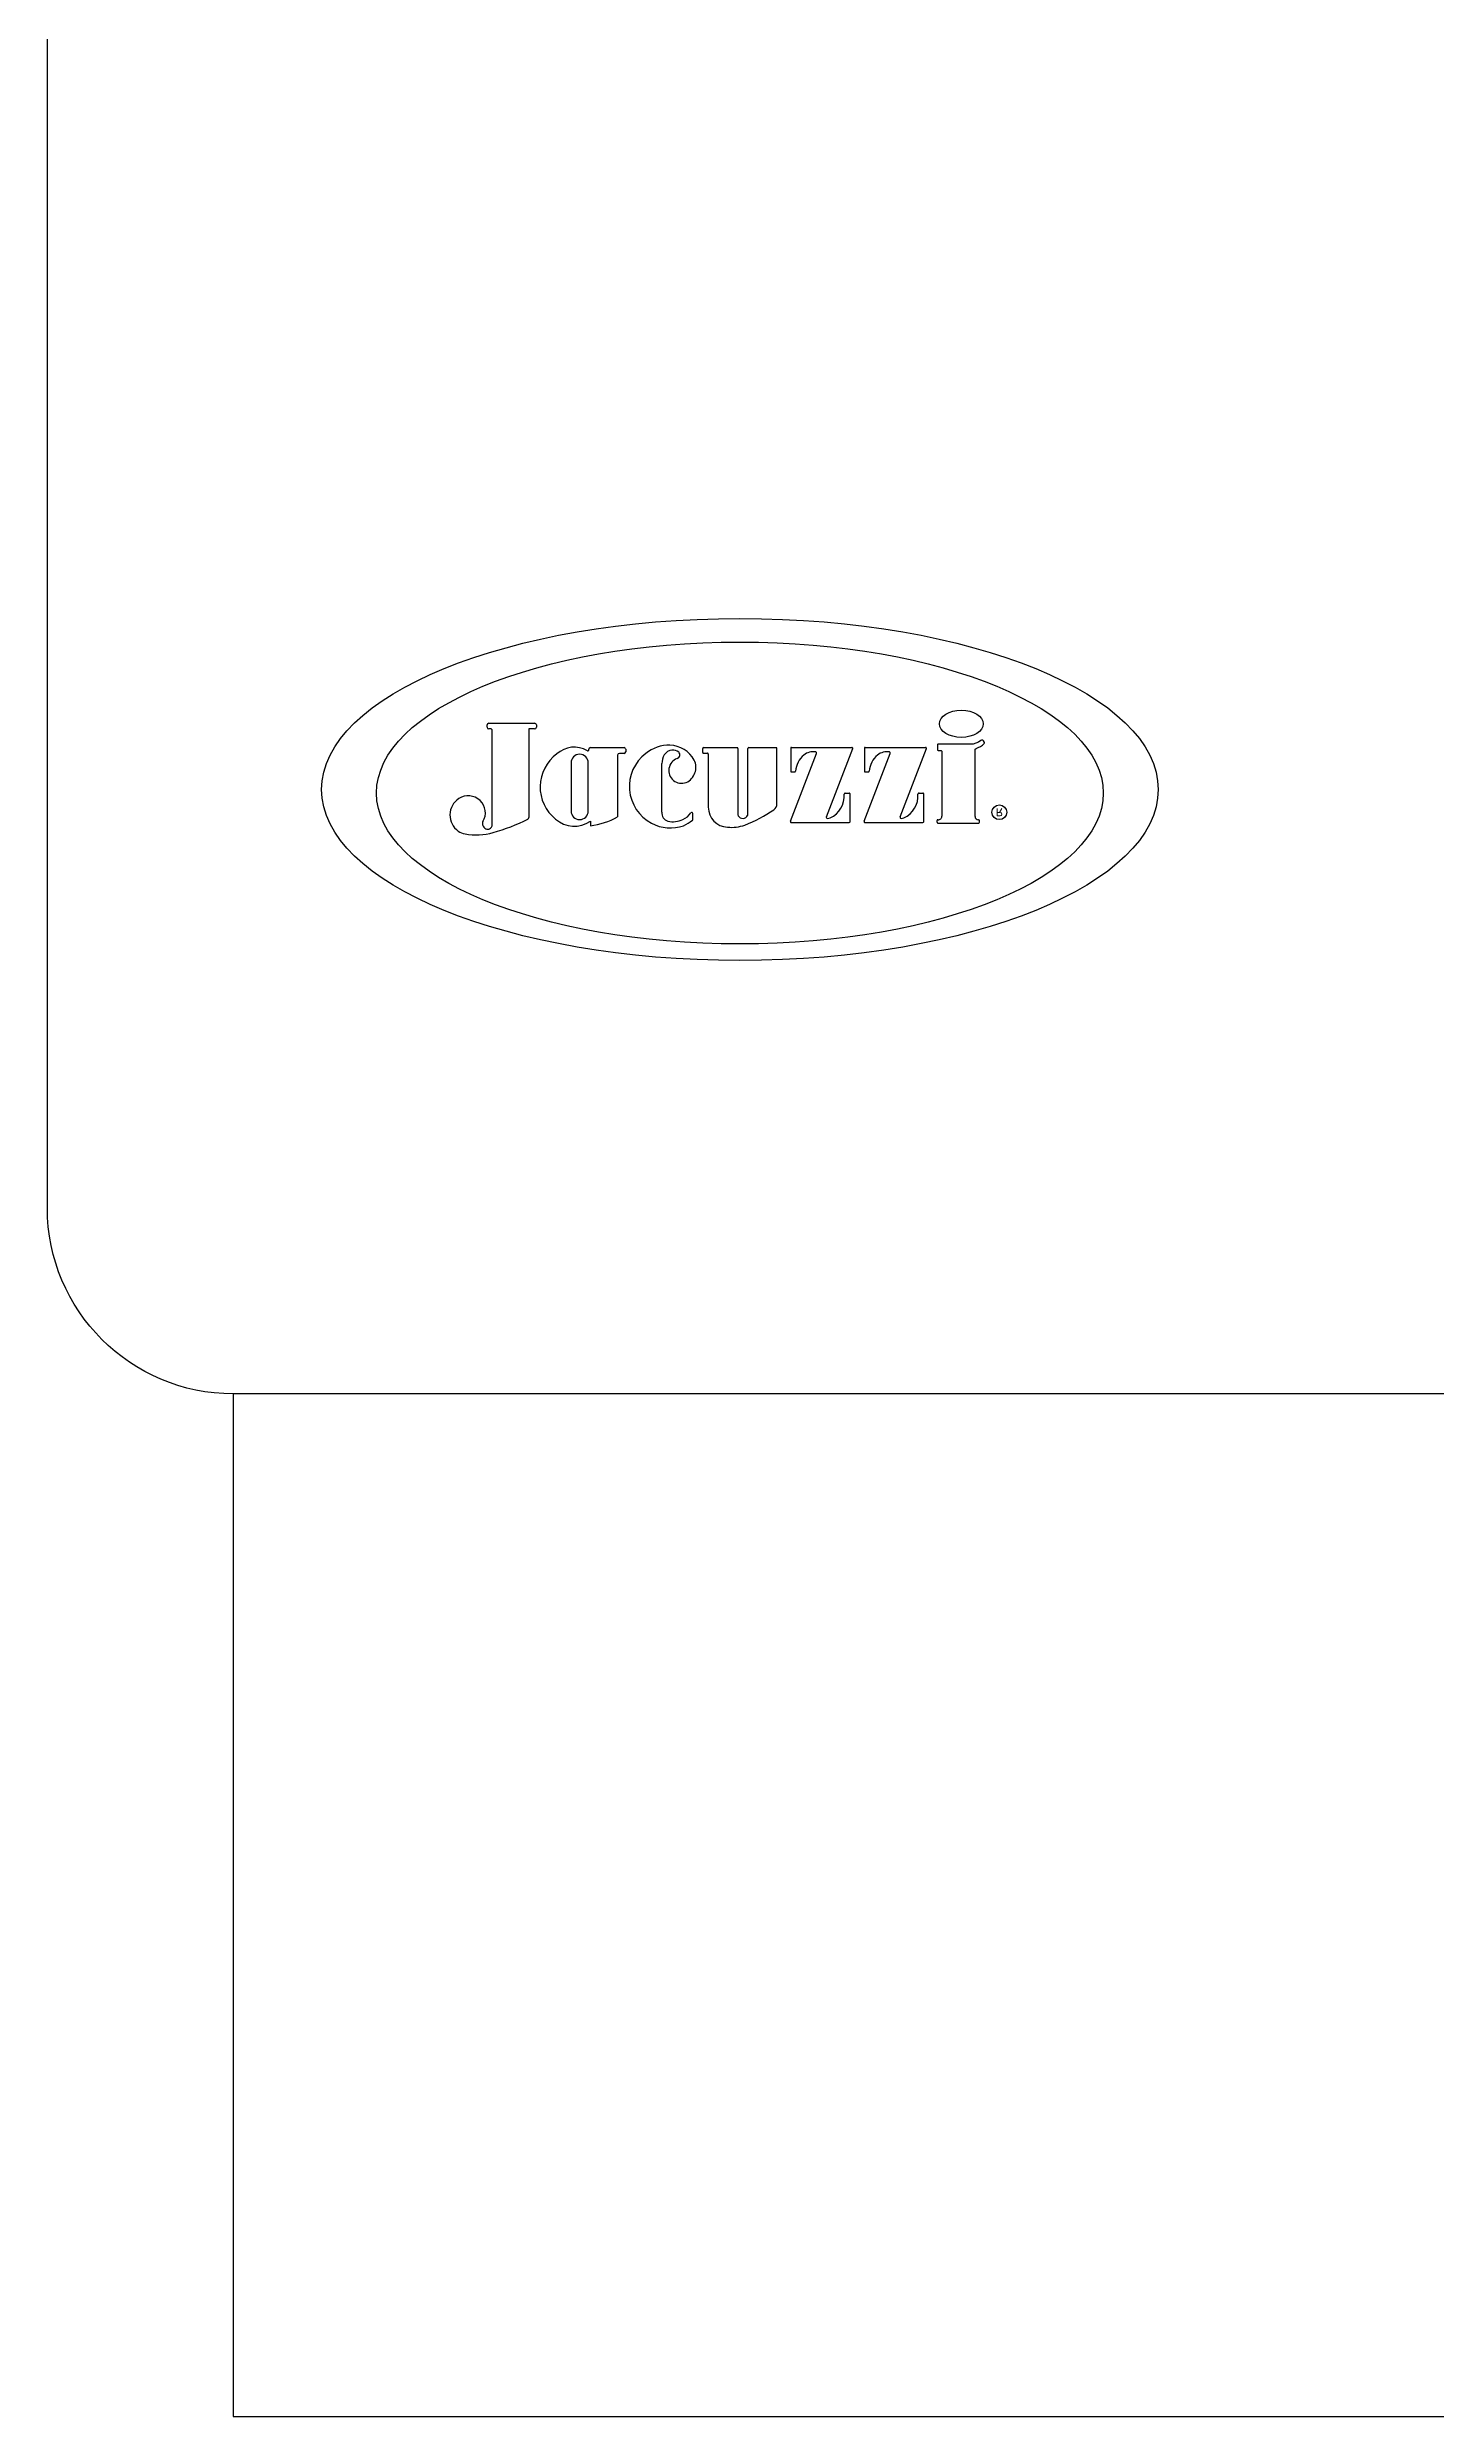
# Model space of a CAD drawing. Header units: millimetres. Extents: x -1273.34 to -1271.51, y 2239.52 to 2240.95.
# Drawn here: x -1273.338 to -1273.1886, y 2239.5234 to 2239.7783 of the extents above; entities that cross this region are included whole.
import ezdxf
from ezdxf.enums import TextEntityAlignment as Align

# ---------------------------------------------------------------- set-up
doc = ezdxf.new("R2010")
doc.units = ezdxf.units.MM
doc.layers.add('jacuzzi', color=1, linetype='Continuous')
doc.styles.add('ROMANS', font='romans', dxfattribs={"height": 4})

msp = doc.modelspace()

# ---------------------------------------------------------------- linework, layer by layer
at = {"layer": 'jacuzzi'}
for p, q in [((-1273.290681407348, 2239.705150996302), (-1273.290681407348, 2239.705388872795)), ((-1273.290498784703, 2239.705571495439), (-1273.285568074532, 2239.705571495439)), ((-1273.290305033716, 2239.704968373658), (-1273.290498784703, 2239.704968373658)), ((-1273.290122411072, 2239.694615476647), (-1273.290122411072, 2239.704785751014)), ((-1273.286202908999, 2239.704968373658), (-1273.286202908999, 2239.695419656356)), ((-1273.285568074532, 2239.704968373658), (-1273.286202908999, 2239.704968373658)), ((-1273.285385451888, 2239.705388872795), (-1273.285385451888, 2239.705150996302)), ((-1273.279750695687, 2239.702691284591), (-1273.279750695687, 2239.702764642884)), ((-1273.279568073043, 2239.702947265529), (-1273.275947116988, 2239.702947265529)), ((-1273.276637907614, 2239.702137389072), (-1273.276637907614, 2239.695517848851)), ((-1273.275947116988, 2239.702320011716), (-1273.27645528497, 2239.702320011716)), ((-1273.275764494344, 2239.702764642884), (-1273.275764494344, 2239.70250263436)), ((-1273.267490393416, 2239.702434484116), (-1273.267490393416, 2239.702855954206)), ((-1273.267399082094, 2239.702947265529), (-1273.263782959207, 2239.702947265529)), ((-1273.267399082094, 2239.702343172793), (-1273.266978405244, 2239.702343172793)), ((-1273.266887093922, 2239.702251861471), (-1273.266887093922, 2239.696538084671)), ((-1273.263691647885, 2239.702855954206), (-1273.263691647885, 2239.695710966193)), ((-1273.262633528588, 2239.695741983116), (-1273.262633528588, 2239.702855954206)), ((-1273.262542217266, 2239.702947265529), (-1273.259589853544, 2239.702947265529)), ((-1273.259498542222, 2239.696891730841), (-1273.259498542222, 2239.702855954206)), ((-1273.258049254002, 2239.695052895602), (-1273.255244988939, 2239.702331503872)), ((-1273.258024356193, 2239.702887796672), (-1273.258024356193, 2239.700420003476)), ((-1273.25793304487, 2239.702979107994), (-1273.251436356463, 2239.702979107994)), ((-1273.254186180947, 2239.695496506965), (-1273.251351150283, 2239.70285496887)), ((-1273.250118823448, 2239.695052895602), (-1273.247314558386, 2239.702331503872)), ((-1273.250093925639, 2239.702887796672), (-1273.250093925639, 2239.700420003476)), ((-1273.250002614317, 2239.702979107994), (-1273.243505925909, 2239.702979107994)), ((-1273.246255750393, 2239.695496506965), (-1273.24342071973, 2239.70285496887)), ((-1273.281655642241, 2239.701304969836), (-1273.281655642241, 2239.696139248794)), ((-1273.279804627637, 2239.696139248794), (-1273.279804627637, 2239.701304969836)), ((-1273.271877606771, 2239.696010349864), (-1273.271877606771, 2239.701228529809)), ((-1273.25793304487, 2239.700328692154), (-1273.257596511475, 2239.700328692154)), ((-1273.250002614317, 2239.700328692154), (-1273.249666080921, 2239.700328692154)), ((-1273.252144545281, 2239.698052654574), (-1273.251730146192, 2239.698052654574)), ((-1273.25163883487, 2239.694933755976), (-1273.25163883487, 2239.697961343252)), ((-1273.244214114727, 2239.698052654574), (-1273.243799715638, 2239.698052654574)), ((-1273.243708404317, 2239.694933755976), (-1273.243708404317, 2239.697961343252)), ((-1273.279571565027, 2239.695027294615), (-1273.279571565027, 2239.694554100071)), ((-1273.268552377993, 2239.695238172828), (-1273.268552377993, 2239.695867537419)), ((-1273.257943110965, 2239.694898253019), (-1273.251730146192, 2239.694898253019)), ((-1273.250012680411, 2239.694898253019), (-1273.243799715638, 2239.694898253019)), ((-1273.24227895252, 2239.694915153233), (-1273.24227895252, 2239.695108955557)), ((-1273.242187641198, 2239.69482384191), (-1273.237800218668, 2239.69482384191)), ((-1273.237708907346, 2239.694915153233), (-1273.237708907346, 2239.695096953815)), ((-1273.317988215824, 2239.633444371626), (-1273.317988215824, 2239.523444371753)), ((-1273.317988215824, 2239.523444371753), (-1272.717988215825, 2239.523444371499))]:
    msp.add_line(p, q, dxfattribs=at)
at = {"layer": 'jacuzzi', "color": 3}
msp.add_lwpolyline([(-1271.527988215825, 2239.633444371626), (-1273.317988215824, 2239.633444371626, -0.414213562373095), (-1273.337988215824, 2239.653444371626), (-1273.337988215824, 2240.813444371627, -0.414213562373095), (-1273.317988215824, 2240.833444371627), (-1271.527988215825, 2240.833444371627, -0.414213562373095), (-1271.507988215825, 2240.813444371627), (-1271.507988215825, 2239.653444371626, -0.414213562373095)], format="xyb", close=True, dxfattribs=at)
at = {"layer": 'jacuzzi'}
for points in [[(-1273.238663483291, 2239.703313957702), (-1273.242154217953, 2239.703313957702, 0.414213562373095), (-1273.242245529276, 2239.70322264638), (-1273.242245529276, 2239.702738626072, 0.4142135623730985), (-1273.242154217953, 2239.702647314749), (-1273.241851527244, 2239.702647314749, -0.414213562373095), (-1273.241760215922, 2239.702556003427), (-1273.241760215922, 2239.695561258097)], [(-1273.238194220065, 2239.695552603927), (-1273.238194220065, 2239.702682571839, -0.3094083360235544), (-1273.238077727357, 2239.702852800689, 0.09070134790707648), (-1273.237195766074, 2239.703395285758, 0.3650174520151335), (-1273.237179527957, 2239.70351180575), (-1273.237283980406, 2239.70367785115, 0.4518071014289207), (-1273.237554545288, 2239.703721673489, -0.1780066821811962), (-1273.238722661434, 2239.703313957702)]]:
    msp.add_lwpolyline(points, format="xyb", dxfattribs=at)
msp.add_circle((-1273.235576600657, 2239.695998339184), 0.0007946180292526752, dxfattribs=at)
for centre, radius, start, end in [((-1272.845295908132, 2240.088444371627), 0.3988461538461301, 180, 263.6403397592692), ((-1273.290498784703, 2239.705388872795), 0.0001826226441872468, 90.00000000000001, 180), ((-1273.290498784703, 2239.705150996302), 0.0001826226441872403, 180, 270), ((-1273.290305033716, 2239.704785751014), 0.0001826226441872403, 0, 90.00000000000001), ((-1273.285568074532, 2239.705388872795), 0.0001826226441872403, 0, 90.00000000000001), ((-1273.285568074532, 2239.705150996302), 0.0001826226441872468, 270, 0), ((-1273.280570933986, 2239.698717140866), 0.004407590457415491, 126.3033049323764, 231.4856399093941), ((-1273.281299922921, 2239.700200742147), 0.002795535711650535, 59.92306242599891, 132.2760927106454), ((-1273.280730134939, 2239.701304969836), 0.0009255073020703452, 0, 180), ((-1273.279842007009, 2239.702691284591), 9.131132209360895e-05, 231.4553082847461, 0), ((-1273.279568073043, 2239.702764642884), 0.0001826226441872403, 90.00000000000001, 180), ((-1273.27645528497, 2239.702137389072), 0.0001826226441872397, 90.00000000000001, 180), ((-1273.275947116988, 2239.702764642884), 0.0001826226441872397, 0, 90.00000000000001), ((-1273.275947116988, 2239.70250263436), 0.0001826226441872397, 270, 0), ((-1273.270919358559, 2239.698767253542), 0.004458128184621197, 127.1313435263216, 242.2671173083831), ((-1273.271107615746, 2239.699225509982), 0.003981152496582117, 88.59961827499822, 128.9527124895827), ((-1273.269911318532, 2239.701194634381), 0.001966580366760569, 150.4372877183946, 179.0124171279867), ((-1273.270649979034, 2239.701539571894), 0.001155693633361415, 97.11199125495064, 147.2426257202248), ((-1273.271148114278, 2239.700047135736), 0.003161342101932735, 29.52719523862167, 87.50186002131298), ((-1273.270685356892, 2239.701717193479), 0.0009751467483122479, 50.7809822832757, 96.3414126863618), ((-1273.270369425506, 2239.702181461926), 0.0004185558594907288, 289.0295258819195, 44.08726038669548), ((-1273.267399082094, 2239.702855954206), 9.131132209361986e-05, 90.00000000000001, 180), ((-1273.267399082094, 2239.702434484116), 9.131132209361986e-05, 180, 270), ((-1273.266978405244, 2239.702251861471), 9.131132209361986e-05, 0, 90.00000000000001), ((-1273.263782959207, 2239.702855954206), 9.131132209361986e-05, 0, 90.00000000000001), ((-1273.262542217266, 2239.702855954206), 9.131132209361986e-05, 90.00000000000001, 180), ((-1273.259589853544, 2239.702855954206), 9.131132209361986e-05, 0, 90.00000000000001), ((-1273.25793304487, 2239.702887796672), 9.131132209361986e-05, 90.00000000000001, 180), ((-1273.254950254235, 2239.700191223449), 0.002564817003398829, 130.1573304622261, 175.0588259817406), ((-1273.255599890186, 2239.70091135368), 0.001595818341346111, 80.33744697446298, 129.004828357803), ((-1273.255351131976, 2239.70237239812), 0.0001137483352589602, 338.9295783944661, 80.33744697446298), ((-1273.251436356463, 2239.702887796672), 9.131132209361986e-05, 338.9295783944661, 90.00000000000001), ((-1273.250002614317, 2239.702887796672), 9.131132209361986e-05, 90.00000000000001, 180), ((-1273.247019823681, 2239.700191223449), 0.002564817003398829, 130.1573304622261, 175.0588259817406), ((-1273.247669459632, 2239.70091135368), 0.001595818341346111, 80.33744697446298, 129.004828357803), ((-1273.247420701422, 2239.70237239812), 0.0001137483352589602, 338.9295783944661, 80.33744697446298), ((-1273.243505925909, 2239.702887796672), 9.131132209361986e-05, 338.9295783944661, 90.00000000000001), ((-1273.269754400466, 2239.700490925065), 0.001380457022709683, 110.2833129728707, 290.7342983845812), ((-1273.27000279969, 2239.700825353315), 0.001784805878551469, 294.3935766283087, 25.90717904882725), ((-1273.25793304487, 2239.700420003476), 9.131132209361986e-05, 180, 270), ((-1273.257596511475, 2239.700420003476), 9.131132209361986e-05, 270, 355.0588259817407), ((-1273.250002614317, 2239.700420003476), 9.131132209361986e-05, 180, 270), ((-1273.249666080921, 2239.700420003476), 9.131132209361986e-05, 270, 355.0588259817407), ((-1273.292571175721, 2239.695695923944), 0.002112440750221787, 122.9803058288252, 234.8088523690211), ((-1273.292711182217, 2239.695926877375), 0.001842509620443119, 329.3881891568793, 123.2376042202746), ((-1273.260229032798, 2239.696891730841), 0.0007304905767491331, 302.1693257202523, 0), ((-1273.254870761251, 2239.697758920137), 0.002618402559332066, 294.8275345767664, 3.777213621346788), ((-1273.252144545281, 2239.697938906239), 0.0001137483352589602, 90.00000000000001, 183.7772136213468), ((-1273.251730146192, 2239.697961343252), 9.131132209361986e-05, 0, 90.00000000000001), ((-1273.246940330697, 2239.697758920137), 0.002618402559332066, 294.8275345767664, 3.777213621346788), ((-1273.244214114727, 2239.697938906239), 0.0001137483352589602, 90.00000000000001, 183.7772136213468), ((-1273.243799715638, 2239.697961343252), 9.131132209361986e-05, 0, 90.00000000000001), ((-1273.290733865987, 2239.69475694559), 0.000454993341035841, 149.3881891568793, 195.7751636829308), ((-1273.290532982559, 2239.694813695831), 0.0006637389789262608, 195.7751636829308, 246.1282521317103), ((-1273.290617459983, 2239.694622807627), 0.000454993341035841, 246.1282521317103, 297.2029294573383), ((-1273.290686217432, 2239.694756578329), 0.0006054000811997331, 297.2029294573383, 316.5289303872455), ((-1273.290682456053, 2239.694702733907), 0.0005668017380958285, 320.219941858749, 351.1442863545456), ((-1273.295495989958, 2239.713434550085), 0.02037005463747542, 285.5604312047969, 296.8444473027471), ((-1273.286385531643, 2239.695419656356), 0.0001826226441872792, 298.8231538564934, 0), ((-1273.281288797273, 2239.697551230834), 0.003052726751960301, 228.3998639982972, 304.2305336447403), ((-1273.280730134939, 2239.696139248794), 0.0009255073020703452, 180, 0), ((-1273.280391372289, 2239.70199650889), 0.007487424988978063, 276.2859872048705, 300.0862084994054), ((-1273.270968387176, 2239.698580349326), 0.004270101185213952, 241.6823638117092, 289.3432640437318), ((-1273.27095579856, 2239.695914348079), 0.0009267937851419142, 174.0543607981791, 252.5388805213087), ((-1273.270707438893, 2239.697635818786), 0.002658211280149775, 258.5771955005064, 294.2196671115768), ((-1273.270553864253, 2239.697196310705), 0.002194756140795315, 295.2703570518366, 324.8583959681552), ((-1273.271528639602, 2239.698785293509), 0.004671822420891577, 295.0030799199102, 308.9089468955362), ((-1273.268666126329, 2239.695867537419), 0.0001137483352589602, 0, 144.8583959681552), ((-1273.268666126329, 2239.695238172828), 0.0001137483352589619, 309.1311632644944, 0), ((-1273.264744603914, 2239.696538084671), 0.002142490008147861, 180, 267.9232434362859), ((-1273.264387481916, 2239.698585216497), 0.004210719616554341, 264.0735751929293, 289.8501266577087), ((-1273.263509025241, 2239.695710966193), 0.0001826226441898944, 180, 210.8626431609074), ((-1273.263170938499, 2239.695913007662), 0.0005764797247694379, 210.8626431609074, 334.2636945778406), ((-1273.267918111346, 2239.707776402199), 0.01405608752227512, 290.6649347208225, 305.0785019964434), ((-1273.262816151233, 2239.695741983116), 0.0001826226441880526, 334.2636945851282, 0), ((-1273.257943110965, 2239.695012001355), 0.0001137483352589602, 158.9295783944661, 270), ((-1273.25408003791, 2239.695455612717), 0.0001137483352589602, 158.9295783944661, 274.0743202716454), ((-1273.254244831138, 2239.697769136314), 0.002433133650174068, 274.0743202716454, 281.2218050339358), ((-1273.251730146192, 2239.694989564342), 9.131132209361986e-05, 270, 0), ((-1273.250012680411, 2239.695012001355), 0.0001137483352589602, 158.9295783944661, 270), ((-1273.246149607356, 2239.695455612717), 0.0001137483352589602, 158.9295783944661, 274.0743202716454), ((-1273.246314400584, 2239.697769136314), 0.002433133650174068, 274.0743202716454, 281.2218050339358), ((-1273.243799715638, 2239.694989564342), 9.131132209361986e-05, 270, 0), ((-1273.242187641198, 2239.695108955557), 9.131132209361986e-05, 82.17236710295508, 180), ((-1273.242187641198, 2239.694915153233), 9.131132209361986e-05, 180, 270), ((-1273.242125461211, 2239.695561258097), 0.0003652452883744795, 262.1723671029551, 0), ((-1273.237828974777, 2239.695552603927), 0.0003652452883744795, 180, 273.6111512552044), ((-1273.237800218668, 2239.695096953815), 9.131132209361986e-05, 0, 93.61115125520453), ((-1273.237800218668, 2239.694915153233), 9.131132209361986e-05, 270, 0), ((-1273.292739726448, 2239.695456909667), 0.001819973364143364, 234.8088523690211, 260.1754031201961), ((-1273.291870245079, 2239.700477817859), 0.006915610411844863, 260.1754031201961, 285.4183320608749)]:
    msp.add_arc(centre, radius, start, end, dxfattribs=at)
for centre, major_axis, ratio, start_param, end_param in [((-1273.263488215824, 2239.698444371626), (0.04499999999999732, -8.920440070207976e-16), 0.4087758624859008, 3.141592653589841, 9.424777960769427), ((-1273.239669263158, 2239.705515593624), (0.002350078367504325, -1.617270964054004e-15), 0.6218033982989722, 3.1415926535909, 9.424777960770486)]:
    msp.add_ellipse(centre, major_axis=major_axis, ratio=ratio, start_param=start_param, end_param=end_param, dxfattribs=at)
msp.add_ellipse((-1273.263488215824, 2239.698063907784), major_axis=(-0.0390937853472273, -6.621165982026881e-16), ratio=0.4152232476980305, dxfattribs=at)

# ---------------------------------------------------------------- texts
at = {"layer": 'jacuzzi', "style": 'ROMANS', "oblique": -180, "text_generation_flag": 4}
msp.add_text('R', height=0.0007962383468129227, dxfattribs=at).set_placement((-1273.235576600657, 2239.695998339184), align=Align.MIDDLE_CENTER)

doc.saveas('drawing.dxf')
